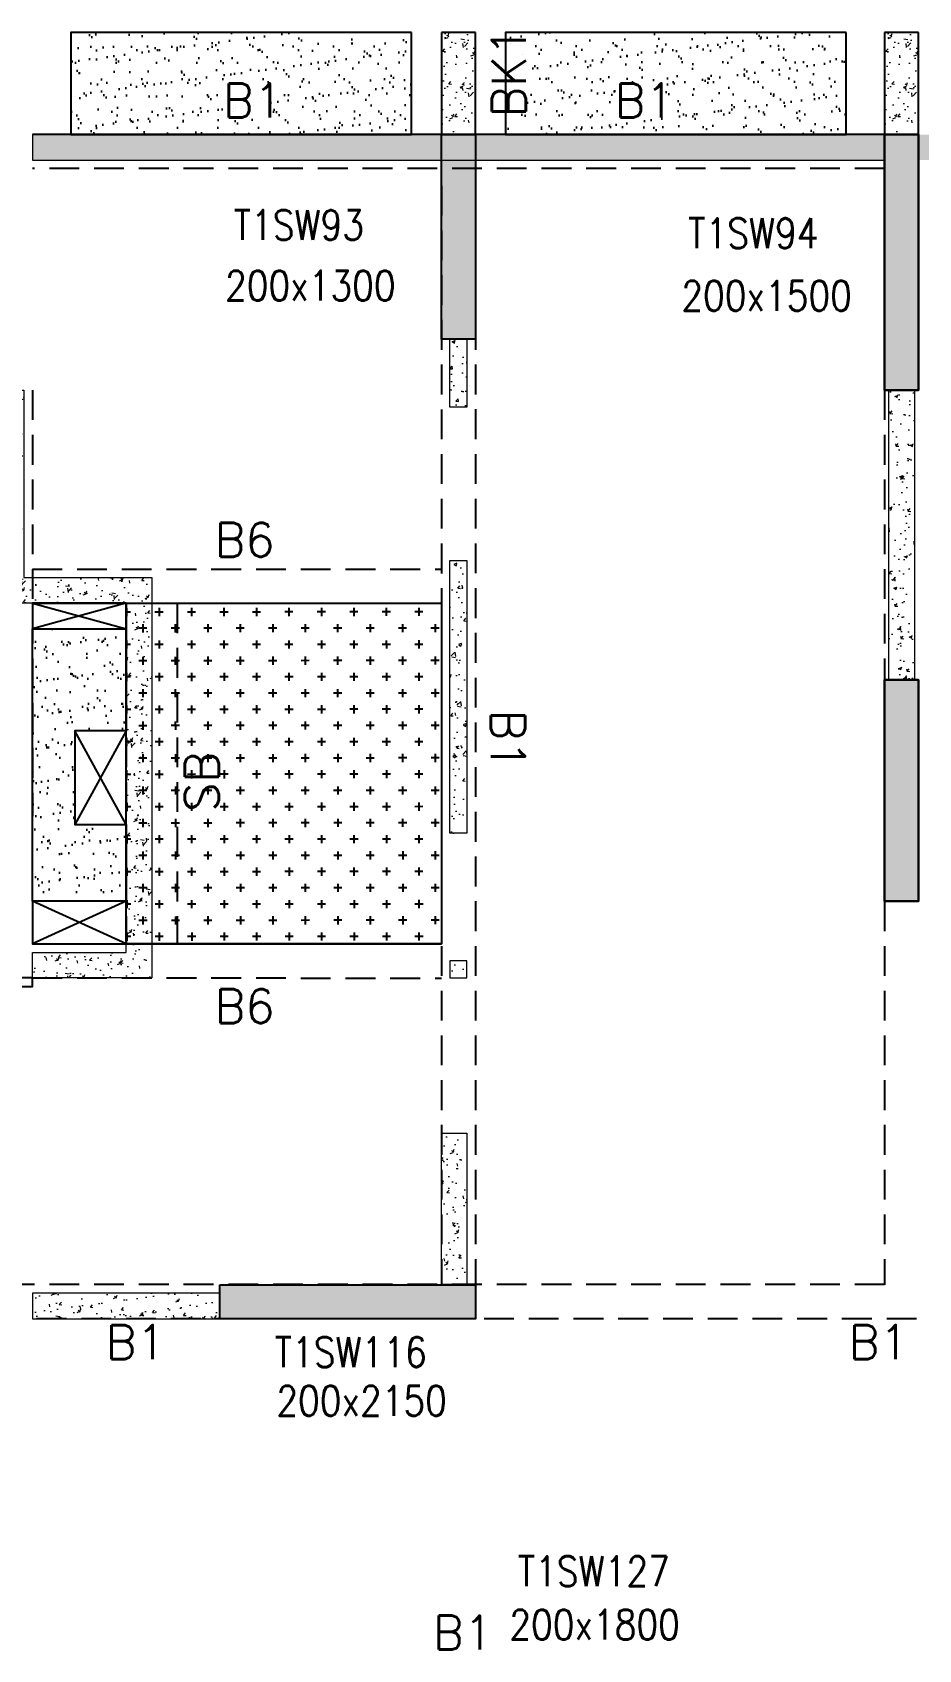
# Model space of a CAD drawing. Header units: millimetres. Extents: x 1078357 to 2594950, y -4969473 to -4636555.
# Drawn here: x 2008201 to 2013401, y -4662096 to -4652604 of the extents above; entities that cross this region are included whole.
import ezdxf

# ---------------------------------------------------------------- set-up
doc = ezdxf.new("R2010")
doc.units = ezdxf.units.MM
for name, pattern in [('CONTINOUS', [0]), ('HIDDEN', [0.375, 0.25, -0.125]), ('New Retail block$0$CONTINOUS', [0])]:
    doc.linetypes.add(name, pattern=pattern)
for name, color, linetype, lineweight in [('A-_ANOTDIMA_D-', 6, 'Continuous', 13), ('COL. NO.', 30, 'Continuous', 25), ('COL. SIZE', 7, 'Continuous', 25), ('HATCH', 8, 'Continuous', 30), ('S-NON STR RCC WALL', 8, 'Continuous', 0)]:
    doc.layers.add(name, color=color, linetype=linetype, lineweight=lineweight)
for name, color, linetype in [('B-200x325', 201, 'HIDDEN'), ('B-200x650', 241, 'HIDDEN'), ('B-300xSLAB THK.', 151, 'Continuous'), ('BK1-200x650', 241, 'HIDDEN'), ('DROP SLAB', 8, 'Continuous'), ('S-COLUMN_SHEAR WALL', 1, 'Continuous'), ('S-PROJECTION', 54, 'New Retail block$0$CONTINOUS'), ('SLAB FOLD', 8, 'Continuous')]:
    doc.layers.add(name, color=color, linetype=linetype)
doc.styles.add('ROMANS', font='romans.shx', dxfattribs={"width": 0.85})
pattern_1 = [(37.4701541, (-976532.12, 9334366.43), (-4.7236114, 146.8264517), [0, -115.824, 0, -129.54, 0, -123.825]), (7.4701541, (-976532.12, 9334366.43), (134.9689868, 214.9772528), [0, -62.484, 0, -104.394, 0, -40.005]), (327.4701541, (-976625.84, 9334366.48), (237.2979035, 0.3075449), [0, -38.1, 0, -137.16, 0, -179.07]), (317.4701541, (-976625.84, 9334366.48), (229.1017424, 66.759465), [0, -19.05, 0, -89.916, 0, -102.87])]

# ---------------------------------------------------------------- blocks, each defined once
blk = doc.blocks.new('G$CD63B60BD')
at = {"layer": 'COL. NO.', "linetype": 'Continuous', "style": 'ROMANS', "width": 0.85}
for s, p in [('T1SW93', (80056.1, 15282.2, -320.4)), ('T1SW94', (82722.7, 15233.7, -320.4)), ('T1SW116', (80296.7, 8666.8, -320.4)), ('T1SW127', (81722.8, 7380.9, -320.4))]:
    blk.add_text(s, height=175, dxfattribs=at).set_placement(p)
at = {"layer": 'COL. SIZE', "linetype": 'Continuous', "style": 'ROMANS', "width": 0.85}
for s, p in [('200x1300', (80005.6, 14926, -320.4)), ('200x1500', (82682.7, 14866.2, -320.4)), ('200x2150', (80306.5, 8381.1, -320.4)), ('200x1800', (81673.6, 7067.5, -320.4))]:
    blk.add_text(s, height=175, dxfattribs=at).set_placement(p)

msp = doc.modelspace()

# ---------------------------------------------------------------- hatches: boundary and pattern name
at = {"layer": 'DROP SLAB'}
h = msp.add_hatch(dxfattribs=at)
h.set_pattern_fill('CROSS', color=8, scale=15, angle=0.03079)
h.set_pattern_definition([(180.03079016, (-2432315.24, 14068521.8), (-95.1987999, -95.3011726), [47.625, -142.875]), (270.03079016, (-2432339.07, 14068545.6), (95.3011726, -95.1987999), [47.625, -142.875])])
h.paths.add_polyline_path([(2008751.4, -4655954.1), (2010601.2, -4655954.1), (2010601.2, -4657953.8), (2008751.4, -4657953.9)])
at = {"layer": 'HATCH'}
h = msp.add_hatch(dxfattribs=at)
h.set_pattern_fill('AR-SAND', color=8, scale=3, angle=179.97015)
h.set_pattern_definition(pattern_1)
h.paths.add_polyline_path([(2010426.4, -4652603.8), (2008426.4, -4652603.8), (2008426.4, -4653203.8), (2010426.4, -4653203.8)])
h = msp.add_hatch(dxfattribs=at)
h.set_pattern_fill('AR-SAND', color=8, scale=3, angle=179.97015)
h.set_pattern_definition(pattern_1)
h.paths.add_polyline_path([(2012976.4, -4652603.8), (2010976.4, -4652603.8), (2010976.4, -4653203.8), (2012976.4, -4653203.8)])
h = msp.add_hatch(dxfattribs=at)
h.set_pattern_fill('AR-SAND', color=8, scale=3, angle=179.97015)
h.set_pattern_definition([(37.47015413, (-3026681.62, 18702404.75), (-4.72361136, 146.8264517), [0, -115.824, 0, -129.54, 0, -123.825]), (7.4701541, (-3026681.62, 18702404.75), (134.9689868, 214.9772528), [0, -62.484, 0, -104.394, 0, -40.005]), (327.4701541, (-3026775.35, 18702404.8), (237.2979035, 0.3075449), [0, -38.1, 0, -137.16, 0, -179.07]), (317.4701541, (-3026775.35, 18702404.8), (229.1017424, 66.759465), [0, -19.05, 0, -89.916, 0, -102.87])])
h.paths.add_polyline_path([(2008201.3, -4656103.9), (2008751.3, -4656103.9), (2008751.3, -4656703.9), (2008451.4, -4656703.9), (2008451.4, -4657253.9), (2008751.3, -4657253.8), (2008751.3, -4657703.9), (2008201.4, -4657703.9)])
at = {"layer": 'S-COLUMN_SHEAR WALL', "lineweight": 25}
h = msp.add_hatch(color=1, dxfattribs=at)
h.dxf.hatch_style = 1
h.paths.add_polyline_path([(2010601.2, -4654403.9), (2010801.2, -4654403.9), (2010801.2, -4653203.9), (2010601.2, -4653203.9)])
at = {"layer": 'S-COLUMN_SHEAR WALL', "lineweight": 25, "extrusion": (-1.00316e-06, 2.11765e-11, 1)}
h = msp.add_hatch(color=1, dxfattribs=at)
h.dxf.hatch_style = 1
h.paths.add_polyline_path([(2013201.2, -4653203.9), (2013401.2, -4653203.9), (2013401.2, -4654703.8), (2013201.2, -4654703.8)])
at = {"layer": 'S-COLUMN_SHEAR WALL', "lineweight": 25, "extrusion": (1.00316e-06, 1.91639e-11, 1)}
h = msp.add_hatch(color=1, dxfattribs=at)
h.dxf.hatch_style = 1
h.paths.add_polyline_path([(2013401.2, -4653203.9), (2013201.2, -4653203.9), (2013201.2, -4654703.8), (2013401.2, -4654703.8)])
at = {"layer": 'S-COLUMN_SHEAR WALL', "lineweight": 25, "extrusion": (-1.00316e-06, 2.11765e-11, 1)}
h = msp.add_hatch(color=1, dxfattribs=at)
h.dxf.hatch_style = 1
h.paths.add_polyline_path([(2013201.2, -4657703.8), (2013401.2, -4657703.8), (2013401.2, -4656403.8), (2013201.2, -4656403.8)])
at = {"layer": 'S-COLUMN_SHEAR WALL', "lineweight": 25, "extrusion": (1.00316e-06, 1.91639e-11, 1)}
h = msp.add_hatch(color=1, dxfattribs=at)
h.dxf.hatch_style = 1
h.paths.add_polyline_path([(2013401.2, -4657703.8), (2013201.2, -4657703.8), (2013201.2, -4656403.8), (2013401.2, -4656403.8)])
at = {"layer": 'S-COLUMN_SHEAR WALL', "lineweight": 25}
h = msp.add_hatch(color=1, dxfattribs=at)
h.dxf.hatch_style = 1
h.paths.add_polyline_path([(2009301.2, -4659953.8), (2010801.2, -4659953.8), (2010801.2, -4660153.8), (2009301.2, -4660153.8)])
at = {"layer": 'S-NON STR RCC WALL'}
h = msp.add_hatch(dxfattribs=at)
h.set_pattern_fill('AR-CONC', color=256, angle=180)
h.set_pattern_definition([(50, (-6523243.55, 32902484.4), (182.184669, -15.93908554), [19.05, -209.55]), (355, (-6523243.55, 32902484.4), (-35.2434214, 191.0568452), [15.24, -167.6405842]), (100.4514447, (-6523228.37, 32902483.08), (146.9412471, 175.1177519), [16.1900088, -178.0902446]), (46.1842, (-6523243.55, 32902535.2), (271.0790409, -42.0423279), [28.575, -314.325]), (96.6355576, (-6523220.96, 32902531.7), (237.404134, 247.4261246), [24.2850231, -267.1356082]), (351.1841512, (-6523243.55, 32902535.2), (237.404134, 247.4261246), [22.859967, -251.459732]), (21, (-6523218.15, 32902522.5), (151.61439127, -102.2651982), [19.05, -209.55]), (326, (-6523218.15, 32902522.5), (61.80202835, 184.1879661), [15.24, -167.64]), (71.451445, (-6523205.52, 32902513.98), (213.4164193, 81.9227689), [16.1900088, -178.0899376]), (37.5, (-6523243.55, 32902484.404), (3.08860325, 84.55503887), [0, -165.608, 0, -170.18, 0, -168.275]), (7.5, (-6523243.55, 32902484.4), (66.8196625, 100.18057482), [0, -97.028, 0, -161.798, 0, -64.135]), (327.5, (-6523300.19, 32902484.404), (135.59059517, -5.72874399), [0, -63.5, 0, -198.12, 0, -262.89]), (317.5, (-6523325.59, 32902484.4), (148.1291814, 25.42649103), [0, -82.55, 0, -131.572, 0, -186.69])])
h.paths.add_polyline_path([(2010801.2, -4653203.8), (2010801.2, -4652603.8), (2010601.2, -4652603.8), (2010601.2, -4653203.8), (2010801.2, -4653203.8)], is_closed=False)
h = msp.add_hatch(dxfattribs=at)
h.set_pattern_fill('AR-CONC', color=256, angle=180)
h.set_pattern_definition([(50, (-6520643.57, 32902484.41), (182.184669, -15.93908554), [19.05, -209.55]), (355, (-6520643.57, 32902484.41), (-35.2434214, 191.0568452), [15.24, -167.6405842]), (100.4514447, (-6520628.39, 32902483.08), (146.9412471, 175.1177519), [16.1900088, -178.0902446]), (46.1842, (-6520643.57, 32902535.2), (271.0790409, -42.0423279), [28.575, -314.325]), (96.6355576, (-6520620.98, 32902531.7), (237.404134, 247.4261246), [24.2850231, -267.1356082]), (351.1841512, (-6520643.57, 32902535.2), (237.404134, 247.4261246), [22.859967, -251.459732]), (21, (-6520618.17, 32902522.51), (151.61439127, -102.2651982), [19.05, -209.55]), (326, (-6520618.17, 32902522.51), (61.80202835, 184.1879661), [15.24, -167.64]), (71.451445, (-6520605.54, 32902513.99), (213.4164193, 81.9227689), [16.1900088, -178.0899376]), (37.5, (-6520643.57, 32902484.41), (3.08860325, 84.55503887), [0, -165.608, 0, -170.18, 0, -168.275]), (7.5, (-6520643.57, 32902484.41), (66.8196625, 100.18057482), [0, -97.028, 0, -161.798, 0, -64.135]), (327.5, (-6520700.21, 32902484.41), (135.59059517, -5.72874399), [0, -63.5, 0, -198.12, 0, -262.89]), (317.5, (-6520725.61, 32902484.41), (148.1291814, 25.42649103), [0, -82.55, 0, -131.572, 0, -186.69])])
h.paths.add_polyline_path([(2013401.2, -4653203.8), (2013401.2, -4652603.8), (2013201.2, -4652603.8), (2013201.2, -4653203.8), (2013401.2, -4653203.8)], is_closed=False)
h = msp.add_hatch(dxfattribs=at)
h.set_pattern_fill('AR-CONC', color=256)
h.set_pattern_definition([(50, (-3312844.56, 18526388.95), (182.184669, -15.9390855), [19.05, -209.55]), (355, (-3312844.56, 18526388.95), (-35.2434214, 191.0568452), [15.24, -167.6405842]), (100.4514447, (-3312829.38, 18526387.62), (146.9412471, 175.1177519), [16.1900088, -178.0902446]), (46.1842, (-3312844.56, 18526439.75), (271.0790409, -42.042328), [28.575, -314.325]), (96.6355576, (-3312821.97, 18526436.25), (237.404134, 247.4261246), [24.285023, -267.135608]), (351.1841512, (-3312844.56, 18526439.75), (237.404134, 247.4261246), [22.859967, -251.459732]), (21, (-3312819.16, 18526427.05), (151.6143913, -102.2651982), [19.05, -209.55]), (326, (-3312819.16, 18526427.05), (61.8020283, 184.1879661), [15.24, -167.64]), (71.451445, (-3312806.53, 18526418.53), (213.4164193, 81.9227689), [16.1900088, -178.0899376]), (37.5, (-3312844.56, 18526388.95), (3.08860325, 84.55503887), [0, -165.608, 0, -170.18, 0, -168.275]), (7.5, (-3312844.56, 18526388.95), (66.8196625, 100.18057482), [0, -97.028, 0, -161.798, 0, -64.135]), (327.5, (-3312901.205, 18526388.95), (135.59059517, -5.728744), [0, -63.5, 0, -198.12, 0, -262.89]), (317.5, (-3312926.6, 18526388.95), (148.1291814, 25.42649103), [0, -82.55, 0, -131.572, 0, -186.69])])
h.paths.add_polyline_path([(2008526.4, -4653203.8), (2008201.4, -4653203.8), (2008201.4, -4653353.8), (2008526.4, -4653353.8)])
h.paths.add_polyline_path([(2010326.4, -4653203.8), (2008526.4, -4653203.8), (2008526.4, -4653353.8), (2010326.4, -4653353.8)])
h.paths.add_polyline_path([(2016276.4, -4653203.9), (2015526.4, -4653203.9), (2015526.4, -4653353.8), (2016276.4, -4653353.8)])
h.paths.add_polyline_path([(2015526.4, -4653203.8), (2013726.4, -4653203.8), (2013726.4, -4653353.8), (2015526.4, -4653353.8)])
h.paths.add_polyline_path([(2011076.4, -4653203.8), (2010326.4, -4653203.8), (2010326.4, -4653353.8), (2011076.4, -4653353.8)])
h.paths.add_polyline_path([(2012876.4, -4653203.8), (2011076.4, -4653203.8), (2011076.4, -4653353.8), (2012876.4, -4653353.8)])
h.paths.add_polyline_path([(2018398.5, -4653203.8), (2018076.4, -4653203.8), (2018076.4, -4653353.8), (2018398.5, -4653353.8)])
h.paths.add_polyline_path([(2013726.4, -4653203.8), (2013401.4, -4653203.8), (2013401.4, -4653353.8), (2013726.4, -4653353.8)])
h.paths.add_polyline_path([(2013201.4, -4653203.8), (2012876.4, -4653203.8), (2012876.4, -4653353.8), (2013201.4, -4653353.8)])
h.paths.add_polyline_path([(2018076.4, -4653203.8), (2016276.4, -4653203.8), (2016276.4, -4653353.8), (2018076.4, -4653353.8)])
h = msp.add_hatch(dxfattribs=at)
h.set_pattern_fill('AR-CONC', color=256, angle=180)
h.set_pattern_definition([(50, (2010714.46, -4793872.02), (182.18467, -15.93909), [19.05, -209.55]), (355, (2010714.46, -4793872.02), (-35.24342, 191.05685), [15.24, -167.64058]), (100.45144, (2010729.64, -4793873.35), (146.94125, 175.11775), [16.19, -178.09024]), (46.1842, (2010714.46, -4793821.22), (271.07904, -42.04233), [28.575, -314.325]), (96.63556, (2010737.05, -4793824.72), (237.40413, 247.4261), [24.285, -267.1356]), (351.18415, (2010714.46, -4793821.22), (237.40413, 247.4261), [22.85997, -251.45973]), (21, (2010739.86, -4793833.92), (151.61439, -102.2652), [19.05, -209.55]), (326, (2010739.86, -4793833.92), (61.80203, 184.18797), [15.24, -167.64]), (71.45144, (2010752.5, -4793842.44), (213.41642, 81.92277), [16.19, -178.08994]), (37.5, (2010714.46, -4793872.02), (3.088603, 84.55504), [0, -165.608, 0, -170.18, 0, -168.275]), (7.5, (2010714.46, -4793872.02), (66.81966, 100.180575), [0, -97.028, 0, -161.798, 0, -64.135]), (327.5, (2010657.816, -4793872.02), (135.590595, -5.728744), [0, -63.5, 0, -198.12, 0, -262.89]), (317.5, (2010632.42, -4793872.02), (148.12918, 25.42649), [0, -82.55, 0, -131.572, 0, -186.69])])
h.paths.add_polyline_path([(2010651.4, -4654403.8), (2010751.4, -4654403.8), (2010751.4, -4654803.8), (2010651.4, -4654803.8)])
h = msp.add_hatch(dxfattribs=at)
h.set_pattern_fill('AR-CONC', color=256, angle=180)
h.set_pattern_definition([(50, (-4410069.28, 23210408.14), (182.184669, -15.9390855), [19.05, -209.55]), (355, (-4410069.28, 23210408.14), (-35.2434214, 191.0568452), [15.24, -167.6405842]), (100.4514447, (-4410054.1, 23210406.81), (146.9412471, 175.1177519), [16.1900088, -178.0902446]), (46.1842, (-4410069.28, 23210458.94), (271.0790409, -42.042328), [28.575, -314.325]), (96.6355576, (-4410046.7, 23210455.44), (237.404134, 247.4261246), [24.2850231, -267.1356082]), (351.1841512, (-4410069.28, 23210458.94), (237.404134, 247.4261246), [22.859967, -251.459732]), (21, (-4410043.88, 23210446.24), (151.6143913, -102.2651982), [19.05, -209.55]), (326, (-4410043.88, 23210446.24), (61.8020283, 184.1879661), [15.24, -167.64]), (71.451445, (-4410031.24, 23210437.72), (213.4164193, 81.9227689), [16.1900088, -178.0899376]), (37.5, (-4410069.28, 23210408.14), (3.08860325, 84.55503887), [0, -165.608, 0, -170.18, 0, -168.275]), (7.5, (-4410069.28, 23210408.14), (66.8196625, 100.18057482), [0, -97.028, 0, -161.798, 0, -64.135]), (327.5, (-4410125.92, 23210408.14), (135.59059517, -5.728744), [0, -63.5, 0, -198.12, 0, -262.89]), (317.5, (-4410151.32, 23210408.14), (148.1291814, 25.42649103), [0, -82.55, 0, -131.572, 0, -186.69])])
h.paths.add_polyline_path([(2008901.4, -4655803.8), (2008901.4, -4658153.8), (2008201.4, -4658153.8), (2008201.4, -4658003.8), (2008751.4, -4658003.8), (2008751.4, -4655953.8), (2008001.4, -4655953.8), (2008001.4, -4654703.8), (2008151.4, -4654703.8), (2008151.4, -4655803.8)])
at = {"layer": 'S-NON STR RCC WALL', "ltscale": 700}
h = msp.add_hatch(dxfattribs=at)
h.set_pattern_fill('AR-CONC', color=256)
h.set_pattern_definition([(50, (880110.1, -109569.26), (182.184669, -15.9390855), [19.05, -209.55]), (355, (880110.1, -109569.26), (-35.2434214, 191.056845), [15.24, -167.640584]), (100.4514447, (880125.29, -109570.59), (146.941247, 175.117752), [16.190009, -178.0902446]), (46.1842, (880110.1, -109518.46), (271.079041, -42.042328), [28.575, -314.325]), (96.6355576, (880132.7, -109521.96), (237.404134, 247.426125), [24.285023, -267.135608]), (351.184151, (880110.1, -109518.46), (237.404134, 247.426125), [22.859967, -251.459732]), (21, (880135.5, -109531.16), (151.6143913, -102.265198), [19.05, -209.55]), (326, (880135.5, -109531.16), (61.802028, 184.187966), [15.24, -167.64]), (71.451445, (880148.14, -109539.68), (213.416419, 81.922769), [16.190009, -178.0899376]), (37.5, (880110.104, -109569.26), (3.08860325, 84.5550389), [0, -165.608, 0, -170.18, 0, -168.275]), (7.5, (880110.1, -109569.26), (66.8196625, 100.1805748), [0, -97.028, 0, -161.798, 0, -64.135]), (327.5, (880053.46, -109569.26), (135.5905952, -5.728744), [0, -63.5, 0, -198.12, 0, -262.89]), (317.5, (880028.06, -109569.26), (148.1291814, 25.426491), [0, -82.55, 0, -131.572, 0, -186.69])])
h.paths.add_polyline_path([(2013226.4, -4654703.8), (2013376.4, -4654703.8), (2013376.4, -4656403.8), (2013226.4, -4656403.8)])
at = {"layer": 'S-NON STR RCC WALL'}
h = msp.add_hatch(dxfattribs=at)
h.set_pattern_fill('AR-CONC', color=256, angle=180)
h.set_pattern_definition([(50, (3107939.17, -9477891.21), (182.184669, -15.9390855), [19.05, -209.55]), (355, (3107939.17, -9477891.2), (-35.2434214, 191.056845), [15.24, -167.640584]), (100.4514447, (3107954.36, -9477892.54), (146.941247, 175.117752), [16.190009, -178.0902446]), (46.1842, (3107939.17, -9477840.4), (271.079041, -42.042328), [28.575, -314.325]), (96.6355576, (3107961.76, -9477843.9), (237.404134, 247.426125), [24.285023, -267.135608]), (351.184151, (3107939.17, -9477840.4), (237.404134, 247.426125), [22.859967, -251.459732]), (21, (3107964.57, -9477853.11), (151.6143913, -102.265198), [19.05, -209.55]), (326, (3107964.57, -9477853.1), (61.802028, 184.187966), [15.24, -167.64]), (71.451445, (3107977.2, -9477861.63), (213.416419, 81.922769), [16.190009, -178.0899376]), (37.5, (3107939.173, -9477891.21), (3.08860325, 84.5550389), [0, -165.608, 0, -170.18, 0, -168.275]), (7.5, (3107939.17, -9477891.21), (66.8196625, 100.1805748), [0, -97.028, 0, -161.798, 0, -64.135]), (327.5, (3107882.53, -9477891.21), (135.5905952, -5.728744), [0, -63.5, 0, -198.12, 0, -262.89]), (317.5, (3107857.13, -9477891.21), (148.1291814, 25.426491), [0, -82.55, 0, -131.572, 0, -186.69])])
h.paths.add_polyline_path([(2010651.4, -4655703.8), (2010751.4, -4655703.8), (2010751.4, -4657303.8), (2010651.4, -4657303.8)])
h = msp.add_hatch(dxfattribs=at)
h.set_pattern_fill('AR-CONC', color=256, angle=180)
h.set_pattern_definition([(50, (3107925.96, -9479255.87), (182.184669, -15.9390855), [19.05, -209.55]), (355, (3107925.96, -9479255.87), (-35.2434214, 191.056845), [15.24, -167.640584]), (100.4514447, (3107941.14, -9479257.2), (146.941247, 175.117752), [16.190009, -178.0902446]), (46.1842, (3107925.96, -9479205.07), (271.079041, -42.042328), [28.575, -314.325]), (96.6355576, (3107948.55, -9479208.58), (237.404134, 247.426125), [24.285023, -267.135608]), (351.184151, (3107925.96, -9479205.07), (237.404134, 247.426125), [22.859967, -251.459732]), (21, (3107951.36, -9479217.77), (151.6143913, -102.265198), [19.05, -209.55]), (326, (3107951.36, -9479217.77), (61.802028, 184.187966), [15.24, -167.64]), (71.451445, (3107964, -9479226.3), (213.416419, 81.922769), [16.190009, -178.0899376]), (37.5, (3107925.96, -9479255.87), (3.08860325, 84.5550389), [0, -165.608, 0, -170.18, 0, -168.275]), (7.5, (3107925.96, -9479255.87), (66.8196625, 100.1805748), [0, -97.028, 0, -161.798, 0, -64.135]), (327.5, (3107869.32, -9479255.87), (135.5905952, -5.728744), [0, -63.5, 0, -198.12, 0, -262.89]), (317.5, (3107843.92, -9479255.87), (148.1291814, 25.426491), [0, -82.55, 0, -131.572, 0, -186.69])])
h.paths.add_polyline_path([(2010651.4, -4658153.8), (2010751.4, -4658153.8), (2010751.4, -4658053.8), (2010651.4, -4658053.8)])
h = msp.add_hatch(dxfattribs=at)
h.set_pattern_fill('AR-CONC', color=256, angle=180)
h.set_pattern_definition([(50, (-5440933.74, 27894427.32), (182.184669, -15.93908554), [19.05, -209.55]), (355, (-5440933.74, 27894427.32), (-35.2434214, 191.0568452), [15.24, -167.6405842]), (100.4514447, (-5440918.56, 27894425.99), (146.9412471, 175.1177519), [16.1900088, -178.0902446]), (46.1842, (-5440933.74, 27894478.12), (271.0790409, -42.042328), [28.575, -314.325]), (96.6355576, (-5440911.15, 27894474.62), (237.404134, 247.4261246), [24.2850231, -267.1356082]), (351.1841512, (-5440933.74, 27894478.12), (237.404134, 247.4261246), [22.859967, -251.459732]), (21, (-5440908.34, 27894465.42), (151.6143913, -102.2651982), [19.05, -209.55]), (326, (-5440908.34, 27894465.42), (61.8020283, 184.1879661), [15.24, -167.64]), (71.451445, (-5440895.7, 27894456.9), (213.4164193, 81.9227689), [16.1900088, -178.0899376]), (37.5, (-5440933.74, 27894427.32), (3.08860325, 84.55503887), [0, -165.608, 0, -170.18, 0, -168.275]), (7.5, (-5440933.74, 27894427.32), (66.8196625, 100.18057482), [0, -97.028, 0, -161.798, 0, -64.135]), (327.5, (-5440990.38, 27894427.32), (135.59059517, -5.72874399), [0, -63.5, 0, -198.12, 0, -262.89]), (317.5, (-5441015.78, 27894427.32), (148.1291814, 25.42649103), [0, -82.55, 0, -131.572, 0, -186.69])])
h.paths.add_polyline_path([(2010601.4, -4659063.8), (2010751.4, -4659063.8), (2010751.4, -4659953.7), (2010601.4, -4659953.7)])
h = msp.add_hatch(dxfattribs=at)
h.set_pattern_fill('AR-CONC', color=256)
h.set_pattern_definition([(50, (-3312844.56, 18526388.95), (182.184669, -15.9390855), [19.05, -209.55]), (355, (-3312844.56, 18526388.95), (-35.2434214, 191.0568452), [15.24, -167.6405842]), (100.4514447, (-3312829.38, 18526387.62), (146.9412471, 175.1177519), [16.1900088, -178.0902446]), (46.1842, (-3312844.56, 18526439.75), (271.0790409, -42.042328), [28.575, -314.325]), (96.6355576, (-3312821.97, 18526436.25), (237.404134, 247.4261246), [24.285023, -267.135608]), (351.1841512, (-3312844.56, 18526439.75), (237.404134, 247.4261246), [22.859967, -251.459732]), (21, (-3312819.16, 18526427.05), (151.6143913, -102.2651982), [19.05, -209.55]), (326, (-3312819.16, 18526427.05), (61.8020283, 184.1879661), [15.24, -167.64]), (71.451445, (-3312806.53, 18526418.53), (213.4164193, 81.9227689), [16.1900088, -178.0899376]), (37.5, (-3312844.56, 18526388.95), (3.08860325, 84.55503887), [0, -165.608, 0, -170.18, 0, -168.275]), (7.5, (-3312844.56, 18526388.95), (66.8196625, 100.18057482), [0, -97.028, 0, -161.798, 0, -64.135]), (327.5, (-3312901.205, 18526388.95), (135.59059517, -5.728744), [0, -63.5, 0, -198.12, 0, -262.89]), (317.5, (-3312926.6, 18526388.95), (148.1291814, 25.42649103), [0, -82.55, 0, -131.572, 0, -186.69])])
h.paths.add_polyline_path([(2009301.2, -4660003.9), (2008201.4, -4660003.8), (2008201.4, -4660153.7), (2009301.2, -4660153.8)])

# ---------------------------------------------------------------- linework, layer by layer
at = {"layer": 'B-200x325', "ltscale": 700}
for p, q in [((2008201.2, -4655754, 0), (2010601.2, -4655754.1, 0)), ((2008201.3, -4658153.8, 0), (2010601.2, -4658153.9, 0))]:
    msp.add_line(p, q, dxfattribs=at)
at = {"layer": 'B-200x325', "linetype": 'Continuous', "ltscale": 700}
for p, q in [((2008201.2, -4655954, 0), (2010601.2, -4655954.1, 0)), ((2008201.3, -4657953.8, 0), (2010601.2, -4657953.9, 0))]:
    msp.add_line(p, q, dxfattribs=at)
at = {"layer": 'B-200x650', "linetype": 'CONTINOUS', "ltscale": 700}
for p, q in [((2010801.2, -4652603.8, 0), (2010601.2, -4652603.8, 0)), ((2010601.2, -4652603.8, 0), (2010601.2, -4653203.8)), ((2010801.2, -4653203.8), (2010801.2, -4652603.8, 0)), ((2013401.2, -4652603.8, 0), (2013201.2, -4652603.8, 0)), ((2013201.2, -4652603.8, 0), (2013201.2, -4653203.8, 0)), ((2013401.2, -4653203.8, 0), (2013401.2, -4652603.8, 0)), ((2013201.4, -4653203.8, 0), (2008201.4, -4653203.8, 0))]:
    msp.add_line(p, q, dxfattribs=at)
at = {"layer": 'B-200x650', "linetype": 'HIDDEN', "ltscale": 700}
for p, q in [((2013201.4, -4653403.8, 0), (2008201.4, -4653403.8, 0)), ((2010601.4, -4653503.9, 0), (2010601.4, -4659953.7, 0)), ((2010801.4, -4653503.8, 0), (2010801.4, -4659953.7, 0)), ((2008201.4, -4654703.8, 0), (2008201.4, -4657203.8, 0)), ((2013201.4, -4654703.8, 0), (2013201.4, -4656403.8, 0)), ((2013201.4, -4657703.9, 0), (2013201.4, -4659953.8, 0)), ((2013201.4, -4659953.7, 0), (2007526.2, -4659953.7, 0)), ((2015751.4, -4660153.7, 0), (2007526.2, -4660153.7, 0))]:
    msp.add_line(p, q, dxfattribs=at)
at = {"layer": 'B-300xSLAB THK.', "linetype": 'HIDDEN', "ltscale": 700}
for p, q in [((2008751.2, -4655954.3, 0), (2008751.2, -4657954.1, 0)), ((2009051.2, -4655954.3, 0), (2009051.2, -4657954.1, 0))]:
    msp.add_line(p, q, dxfattribs=at)
at = {"layer": 'BK1-200x650', "linetype": 'Continuous', "ltscale": 700, "elevation": 0}
msp.add_lwpolyline([(2008201.5, -4658153.8), (2008001.4, -4658153.8), (2008001.4, -4658204), (2008201.5, -4658204)], close=True, dxfattribs=at)
at = {"layer": 'DROP SLAB', "color": 3, "linetype": 'CONTINOUS', "ltscale": 500}
for p, q in [((2008201.4, -4655953.9, 0), (2008751.4, -4656103.9, 0)), ((2008750.5, -4655954.1, 0), (2008201.4, -4656103.9, 0)), ((2008751.4, -4656703.9, 0), (2008451.4, -4657253.9, 0)), ((2008751.4, -4657253.9, 0), (2008451.4, -4656703.9, 0)), ((2008751.4, -4657953.9, 0), (2008201.4, -4657703.9, 0)), ((2008751.4, -4657703.9, 0), (2008201.5, -4657953.9, 0))]:
    msp.add_line(p, q, dxfattribs=at)
at = {"layer": 'DROP SLAB', "color": 3, "linetype": 'CONTINOUS', "ltscale": 500, "elevation": 0}
for points in [[(2008751.4, -4655954.1), (2008201.4, -4655954.1), (2008201.4, -4656103.9), (2008751.4, -4656103.9)], [(2008751.4, -4655954.1), (2010601.2, -4655954.1), (2010601.2, -4657953.8), (2008751.4, -4657953.9)], [(2008751.4, -4656703.9), (2008451.4, -4656703.9), (2008451.4, -4657253.9), (2008751.4, -4657253.9)], [(2008751.4, -4657703.9), (2008201.5, -4657703.9), (2008201.5, -4657953.9), (2008751.4, -4657953.9)]]:
    msp.add_lwpolyline(points, close=True, dxfattribs=at)
at = {"layer": 'S-COLUMN_SHEAR WALL', "color": 1, "lineweight": 25, "elevation": 0}
for points in [[(2010601.2, -4653203.9), (2010801.2, -4653203.9), (2010801.2, -4654403.9), (2010601.2, -4654403.9)], [(2009301.2, -4659953.8), (2010801.2, -4659953.8), (2010801.2, -4660153.8), (2009301.2, -4660153.8)]]:
    msp.add_lwpolyline(points, close=True, dxfattribs=at)
at = {"layer": 'S-COLUMN_SHEAR WALL', "color": 1, "lineweight": 25, "extrusion": (-1.00316e-06, 2.11765e-11, 1), "elevation": -2}
for points in [[(2013201.2, -4653203.9), (2013401.2, -4653203.9), (2013401.2, -4654703.8), (2013201.2, -4654703.8)], [(2013201.2, -4657703.8), (2013401.2, -4657703.8), (2013401.2, -4656403.8), (2013201.2, -4656403.8)]]:
    msp.add_lwpolyline(points, close=True, dxfattribs=at)
at = {"layer": 'S-COLUMN_SHEAR WALL', "color": 1, "lineweight": 25, "extrusion": (1.00316e-06, 1.91639e-11, 1)}
for points, elevation in [([(2013401.2, -4653203.9), (2013201.2, -4653203.9), (2013201.2, -4654703.8), (2013401.2, -4654703.8)], 2), ([(2013401.2, -4657703.8), (2013201.2, -4657703.8), (2013201.2, -4656403.8), (2013401.2, -4656403.8)], 1.7)]:
    msp.add_lwpolyline(points, close=True, dxfattribs=dict(at, elevation=elevation))
at = {"layer": 'S-NON STR RCC WALL', "elevation": 0}
for points in [[(2013201.4, -4653203.8), (2008201.4, -4653203.8), (2008201.4, -4653353.8), (2013201.4, -4653353.8)], [(2010651.4, -4654403.8), (2010751.4, -4654403.8), (2010751.4, -4654803.8), (2010651.4, -4654803.8)], [(2008901.4, -4655803.8), (2008901.4, -4658153.8), (2008201.4, -4658153.8), (2008201.4, -4658003.8), (2008751.4, -4658003.8), (2008751.4, -4655953.8), (2008001.4, -4655953.8), (2008001.4, -4654703.8), (2008151.4, -4654703.8), (2008151.4, -4655803.8)]]:
    msp.add_lwpolyline(points, close=True, dxfattribs=at)
at = {"layer": 'S-NON STR RCC WALL', "ltscale": 700, "elevation": 0}
for points in [[(2013226.4, -4654703.8), (2013376.4, -4654703.8), (2013376.4, -4656403.8), (2013226.4, -4656403.8)], [(2010651.4, -4655703.8), (2010751.4, -4655703.8), (2010751.4, -4657303.8), (2010651.4, -4657303.8)], [(2010651.4, -4658153.8), (2010751.4, -4658153.8), (2010751.4, -4658053.8), (2010651.4, -4658053.8)], [(2010601.4, -4659063.8), (2010751.4, -4659063.8), (2010751.4, -4659953.7), (2010601.4, -4659953.7)], [(2009301.2, -4660003.9), (2008201.4, -4660003.8), (2008201.4, -4660153.7), (2009301.2, -4660153.8)]]:
    msp.add_lwpolyline(points, close=True, dxfattribs=at)
at = {"layer": 'S-PROJECTION', "elevation": 0}
for points in [[(2010426.4, -4652603.8), (2008426.4, -4652603.8), (2008426.4, -4653203.8), (2010426.4, -4653203.8)], [(2012976.4, -4652603.8), (2010976.4, -4652603.8), (2010976.4, -4653203.8), (2012976.4, -4653203.8)]]:
    msp.add_lwpolyline(points, close=True, dxfattribs=at)
at = {"layer": 'SLAB FOLD', "color": 8, "ltscale": 1000, "elevation": 0}
msp.add_lwpolyline([(2008201.3, -4656103.9), (2008751.3, -4656103.9), (2008751.3, -4656703.9), (2008451.4, -4656703.9), (2008451.4, -4657253.9), (2008751.3, -4657253.8), (2008751.3, -4657703.9), (2008201.4, -4657703.9), (2008201.3, -4656103.9)], dxfattribs=at)

# ---------------------------------------------------------------- block references
at = {"layer": 'A-_ANOTDIMA_D-', "color": 2, "ltscale": 700}
msp.add_blockref('G$CD63B60BD', (1929326.2, -4669103.8, 0), dxfattribs=at)

# ---------------------------------------------------------------- texts
at = {"layer": 'B-200x325', "linetype": 'Continuous', "ltscale": 700, "style": 'ROMANS'}
for p in [(2009270.7, -4655681.9, -2.7), (2009270.7, -4658419.1, -2.7)]:
    msp.add_text('B6', height=200, rotation=359.99866, dxfattribs=at).set_placement(p)
at = {"layer": 'B-200x650', "linetype": 'HIDDEN', "ltscale": 500, "style": 'ROMANS'}
for s, rotation, p in [('BK1', 90, (2011096.9, -4653103.4, 50)), ('B1', 359.99906, (2009319.9, -4653103.4, -2.7)), ('B1', 359.99906, (2011617.2, -4653103.4, -2.7)), ('B1', 269.99906, (2010891.9, -4656578.8, -2.7)), ('B1', 359.99906, (2008631.9, -4660391, -2.7)), ('B1', 359.99906, (2012991.6, -4660391, -2.7)), ('B1', 359.99906, (2010551.9, -4662095.8, -2.7))]:
    msp.add_text(s, height=200, rotation=rotation, dxfattribs=at).set_placement(p)
at = {"layer": 'B-300xSLAB THK.', "linetype": 'Continuous', "ltscale": 700, "style": 'ROMANS'}
msp.add_text('SB', height=200, rotation=90.00094, dxfattribs=at).set_placement((2009295.9, -4657178.4, -2.7))

doc.saveas('drawing.dxf')
